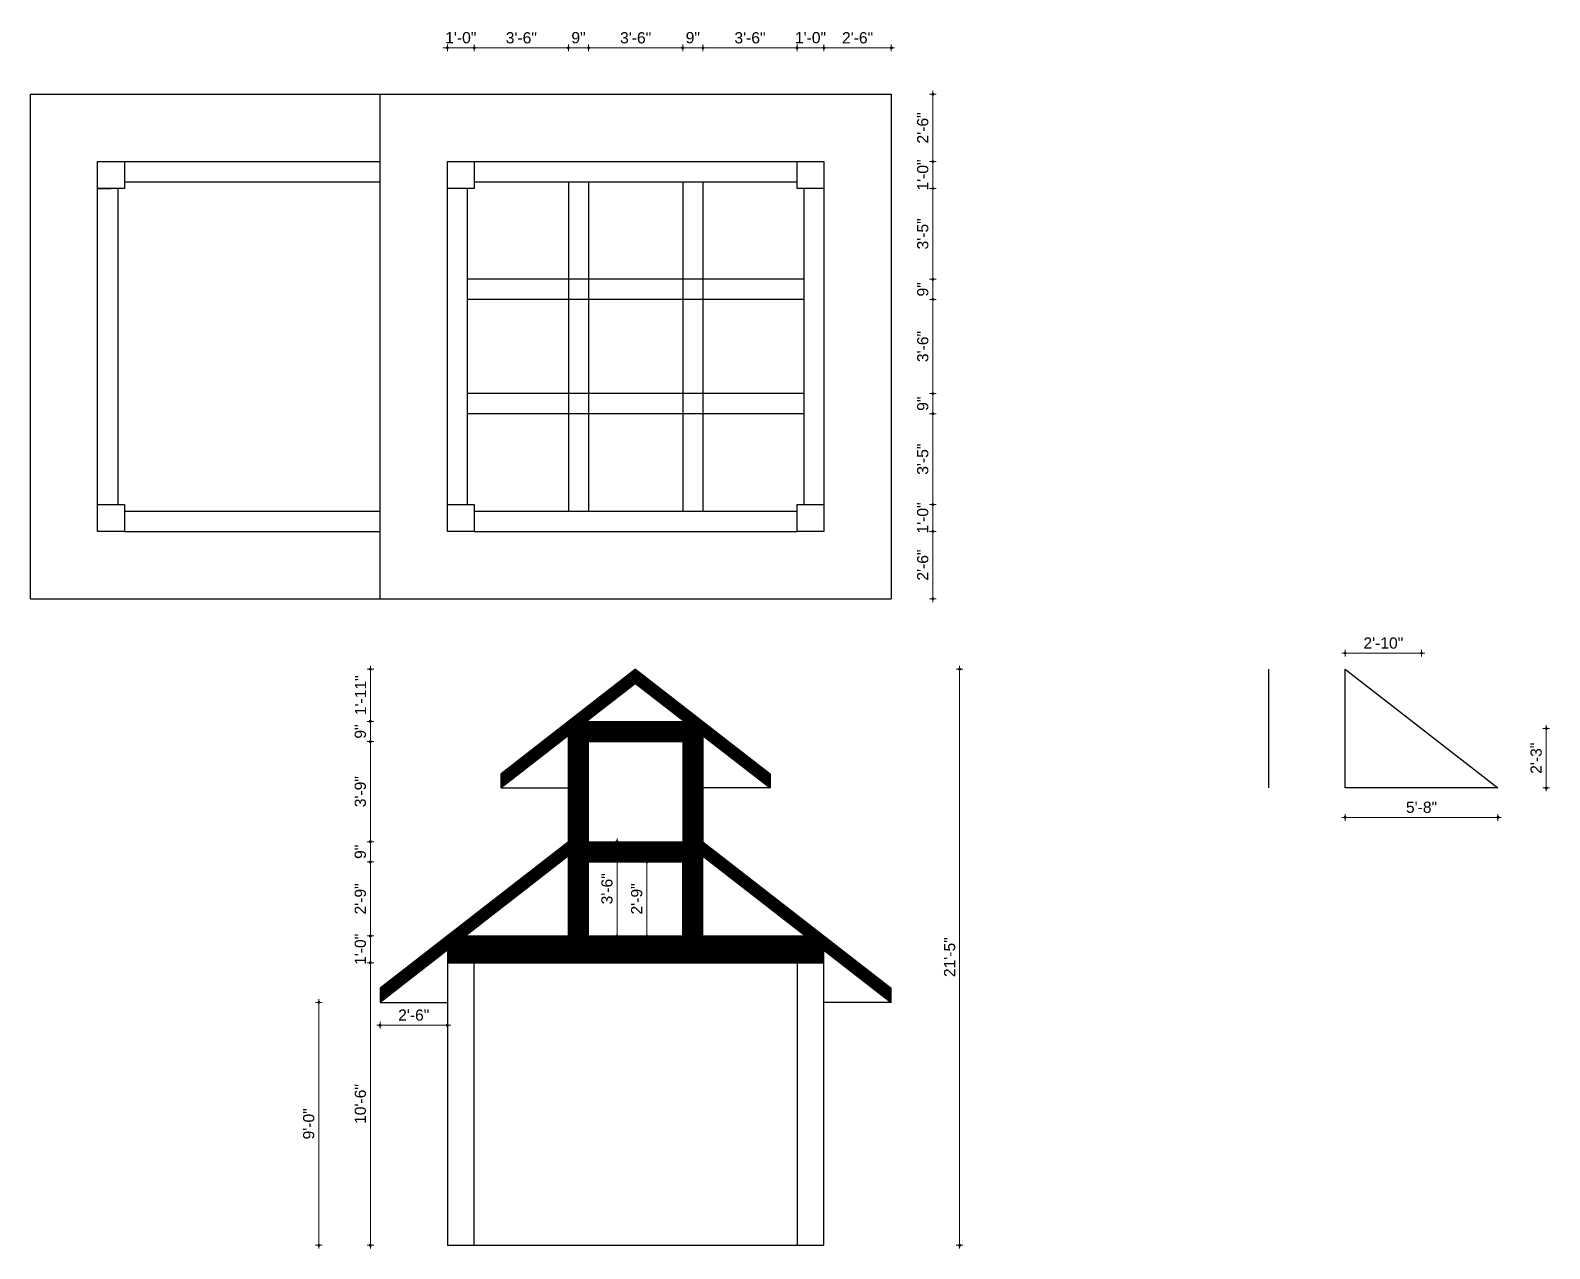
# Model space of a CAD drawing. Header units: inches. Extents: x 5036 to 8301, y 358 to 1874.
# Drawn here: x 7623 to 8301, y 1266 to 1809 of the extents above; entities that cross this region are included whole.
import ezdxf

# ---------------------------------------------------------------- set-up
doc = ezdxf.new("R2010")
doc.units = ezdxf.units.IN
doc.header["$LTSCALE"] = 0.5
doc.header["$MEASUREMENT"] = 0
doc.header["$PDMODE"] = 66
doc.layers.add('hatch', color=9, linetype='Continuous', lineweight=0)
doc.layers.add('Toilet', color=7, linetype='Continuous', lineweight=25)
doc.styles.get("Standard").update_dxf_attribs({"font": 'arial.ttf'})
doc.dimstyles.new('S8', dxfattribs={"dimtxt": 5, "dimasz": 1, "dimexe": 6, "dimexo": 18, "dimgap": 1.9375, "dimtad": 1, "dimdec": 0, "dimzin": 3, "dimdsep": 46, "dimlunit": 4, "dimtxsty": 'Standard', "dimblk": 'dot 2', "dimcen": 12, "dimse1": 1, "dimse2": 1, "dimclrd": 1, "dimclre": 1, "dimclrt": 256, "dimadec": 0, "dimazin": 0, "dimtfac": 0.75, "dimtdec": 0, "dimtix": 1, "dimtmove": 1, "dimatfit": 3, "dimldrblk": 'DOT', "dimfxl": 1, "dimtolj": 1, "dimtzin": 0, "dimlwd": 9, "dimlwe": 9, "dimarcsym": 0})

# ---------------------------------------------------------------- blocks, each defined once
blk = doc.blocks.new('dot1')
at = {"layer": 'hatch'}
h = blk.add_hatch(color=256, dxfattribs=at)
edge = h.paths.add_edge_path()
edge.add_arc((0, 0), 1, 0, 360)
for p, q in [((3, 0), (-3, 0)), ((0, 3), (0, -3))]:
    blk.add_line(p, q, dxfattribs=at)
blk.add_circle((0, 0), 1, dxfattribs=at)
blk = doc.blocks.new('dot 2')
at = {"layer": 'hatch', "xscale": 0.5, "yscale": 0.5, "zscale": 0.5}
blk.add_blockref('dot1', (0, 0), dxfattribs=at)
blk = doc.blocks.new('*D1075')
at = {"layer": 'Defpoints', "color": 0, "transparency": 16777216}
for p in [(8243.48, 1497.91), (8299.11, 1497.91), (8299.11, 1471.41)]:
    blk.add_point(p, dxfattribs=at)
at = {"layer": 'Toilet', "color": 1, "lineweight": 9, "transparency": 16777216}
blk.add_line((8299.11, 1472.41), (8299.11, 1496.91), dxfattribs=at)
for p, rotation in [((8299.11, 1497.91), 90), ((8299.11, 1471.41), 270)]:
    blk.add_blockref('dot 2', p, dxfattribs=dict(at, rotation=rotation))
at = {"layer": 'Toilet', "transparency": 16777216, "insert": (8294.62, 1484.66), "char_height": 5, "attachment_point": 5, "rotation": 90}
blk.add_mtext('\\A1;2\'-3"', dxfattribs=at)
blk = doc.blocks.new('_Dot')
at = {"color": 0, "linetype": 'ByBlock', "lineweight": -2}
blk.add_line((-0.5, 0), (-1, 0), dxfattribs=at)
at = {"color": 0, "linetype": 'ByBlock', "const_width": 0.5}
blk.add_lwpolyline([(-0.25, 0, 1), (0.25, 0, 1)], format="xyb", close=True, dxfattribs=at)
blk = doc.blocks.new('*D1076')
at = {"layer": 'Defpoints', "color": 0, "transparency": 16777216}
for p in [(8209.41, 1531.52), (8209.41, 1497.91), (8243.48, 1497.91)]:
    blk.add_point(p, dxfattribs=at)
at = {"layer": 'Toilet', "color": 1, "lineweight": 9, "transparency": 16777216}
blk.add_line((8242.48, 1531.52), (8210.41, 1531.52), dxfattribs=at)
at = {"layer": 'Toilet', "color": 1, "lineweight": 9, "transparency": 16777216, "rotation": 180}
blk.add_blockref('dot 2', (8209.41, 1531.52), dxfattribs=at)
at = {"layer": 'Toilet', "color": 1, "lineweight": 9, "transparency": 16777216}
blk.add_blockref('dot 2', (8243.48, 1531.52), dxfattribs=at)
at = {"layer": 'Toilet', "transparency": 16777216, "insert": (8226.45, 1536.01), "char_height": 5, "attachment_point": 5}
blk.add_mtext('\\A1;2\'-10"', dxfattribs=at)
blk = doc.blocks.new('*D1077')
at = {"layer": 'Defpoints', "color": 0, "transparency": 16777216}
for p in [(8209.41, 1471.41), (8277.56, 1471.41), (8209.41, 1458.26)]:
    blk.add_point(p, dxfattribs=at)
at = {"layer": 'Toilet', "color": 1, "lineweight": 9, "transparency": 16777216}
blk.add_line((8276.56, 1458.26), (8210.41, 1458.26), dxfattribs=at)
at = {"layer": 'Toilet', "color": 1, "lineweight": 9, "transparency": 16777216, "rotation": 180}
blk.add_blockref('dot 2', (8209.41, 1458.26), dxfattribs=at)
at = {"layer": 'Toilet', "color": 1, "lineweight": 9, "transparency": 16777216}
blk.add_blockref('dot 2', (8277.56, 1458.26), dxfattribs=at)
at = {"layer": 'Toilet', "transparency": 16777216, "insert": (8243.48, 1462.76), "char_height": 5, "attachment_point": 5}
blk.add_mtext('\\A1;5\'-8"', dxfattribs=at)
blk = doc.blocks.new('*D1079')
at = {"layer": 'Defpoints', "color": 0, "transparency": 16777216}
for p in [(7808.91, 1393.41), (7774.6, 1267.41), (7808.91, 1267.41)]:
    blk.add_point(p, dxfattribs=at)
at = {"layer": 'Toilet', "color": 1, "lineweight": 9, "transparency": 16777216}
blk.add_line((7774.6, 1392.41), (7774.6, 1268.41), dxfattribs=at)
for p, rotation in [((7774.6, 1393.41), 90), ((7774.6, 1267.41), 270)]:
    blk.add_blockref('dot 2', p, dxfattribs=dict(at, rotation=rotation))
at = {"layer": 'Toilet', "transparency": 16777216, "insert": (7770.11, 1330.41), "char_height": 5, "attachment_point": 5, "rotation": 90}
blk.add_mtext('\\A1;10\'-6"', dxfattribs=at)
blk = doc.blocks.new('*D1080')
at = {"layer": 'Defpoints', "color": 0, "transparency": 16777216}
for p in [(7774.6, 1405.41), (7819.18, 1405.41), (7808.91, 1393.41)]:
    blk.add_point(p, dxfattribs=at)
at = {"layer": 'Toilet', "color": 1, "lineweight": 9, "transparency": 16777216}
for p, q in [((7774.6, 1406.41), (7774.6, 1407.41)), ((7774.6, 1393.41), (7774.6, 1405.41)), ((7774.6, 1392.41), (7774.6, 1391.41))]:
    blk.add_line(p, q, dxfattribs=at)
for p, rotation in [((7774.6, 1405.41), 270), ((7774.6, 1393.41), 90)]:
    blk.add_blockref('dot 2', p, dxfattribs=dict(at, rotation=rotation))
at = {"layer": 'Toilet', "transparency": 16777216, "insert": (7770.11, 1399.41), "char_height": 5, "attachment_point": 5, "rotation": 90}
blk.add_mtext('\\A1;1\'-0"', dxfattribs=at)
blk = doc.blocks.new('*D1081')
at = {"layer": 'Defpoints', "color": 0, "transparency": 16777216}
for p in [(7774.6, 1438.41), (7871.91, 1438.41), (7819.18, 1405.41)]:
    blk.add_point(p, dxfattribs=at)
at = {"layer": 'Toilet', "color": 1, "lineweight": 9, "transparency": 16777216}
blk.add_line((7774.6, 1406.41), (7774.6, 1437.41), dxfattribs=at)
for p, rotation in [((7774.6, 1438.41), 90), ((7774.6, 1405.41), 270)]:
    blk.add_blockref('dot 2', p, dxfattribs=dict(at, rotation=rotation))
at = {"layer": 'Toilet', "transparency": 16777216, "insert": (7770.11, 1421.91), "char_height": 5, "attachment_point": 5, "rotation": 90}
blk.add_mtext('\\A1;2\'-9"', dxfattribs=at)
blk = doc.blocks.new('*D1082')
at = {"layer": 'Defpoints', "color": 0, "transparency": 16777216}
for p in [(7774.6, 1447.41), (7871.91, 1447.41), (7871.91, 1438.41)]:
    blk.add_point(p, dxfattribs=at)
at = {"layer": 'Toilet', "color": 1, "lineweight": 9, "transparency": 16777216}
for p, q in [((7774.6, 1448.41), (7774.6, 1449.41)), ((7774.6, 1438.41), (7774.6, 1447.41)), ((7774.6, 1437.41), (7774.6, 1436.41))]:
    blk.add_line(p, q, dxfattribs=at)
for p, rotation in [((7774.6, 1447.41), 270), ((7774.6, 1438.41), 90)]:
    blk.add_blockref('dot 2', p, dxfattribs=dict(at, rotation=rotation))
at = {"layer": 'Toilet', "transparency": 16777216, "insert": (7770.11, 1442.91), "char_height": 5, "attachment_point": 5, "rotation": 90}
blk.add_mtext('\\A1;9"', dxfattribs=at)
blk = doc.blocks.new('*D1083')
at = {"layer": 'Defpoints', "color": 0, "transparency": 16777216}
for p in [(7774.6, 1492.07), (7871.91, 1492.07), (7871.91, 1447.41)]:
    blk.add_point(p, dxfattribs=at)
at = {"layer": 'Toilet', "color": 1, "lineweight": 9, "transparency": 16777216}
blk.add_line((7774.6, 1448.41), (7774.6, 1491.07), dxfattribs=at)
for p, rotation in [((7774.6, 1492.07), 90), ((7774.6, 1447.41), 270)]:
    blk.add_blockref('dot 2', p, dxfattribs=dict(at, rotation=rotation))
at = {"layer": 'Toilet', "transparency": 16777216, "insert": (7770.1, 1469.74), "char_height": 5, "attachment_point": 5, "rotation": 90}
blk.add_mtext('\\A1;3\'-9"', dxfattribs=at)
blk = doc.blocks.new('*D1084')
at = {"layer": 'Defpoints', "color": 0, "transparency": 16777216}
for p in [(7774.6, 1501.07), (7873.81, 1501.07), (7871.91, 1492.07)]:
    blk.add_point(p, dxfattribs=at)
at = {"layer": 'Toilet', "color": 1, "lineweight": 9, "transparency": 16777216}
for p, q in [((7774.6, 1502.07), (7774.6, 1503.07)), ((7774.6, 1492.07), (7774.6, 1501.07)), ((7774.6, 1491.07), (7774.6, 1490.07))]:
    blk.add_line(p, q, dxfattribs=at)
for p, rotation in [((7774.6, 1501.07), 270), ((7774.6, 1492.07), 90)]:
    blk.add_blockref('dot 2', p, dxfattribs=dict(at, rotation=rotation))
at = {"layer": 'Toilet', "transparency": 16777216, "insert": (7770.11, 1496.57), "char_height": 5, "attachment_point": 5, "rotation": 90}
blk.add_mtext('\\A1;9"', dxfattribs=at)
blk = doc.blocks.new('*D1087')
at = {"layer": 'Defpoints', "color": 0, "transparency": 16777216}
for p in [(7820.91, 1801.58), (7808.91, 1750.83), (7820.91, 1750.83)]:
    blk.add_point(p, dxfattribs=at)
at = {"layer": 'Toilet', "color": 1, "lineweight": 9, "transparency": 16777216}
for p, q in [((7807.91, 1801.58), (7806.91, 1801.58)), ((7808.91, 1801.58), (7820.91, 1801.58)), ((7821.91, 1801.58), (7822.91, 1801.58))]:
    blk.add_line(p, q, dxfattribs=at)
blk.add_blockref('dot 2', (7808.91, 1801.58), dxfattribs=at)
at = {"layer": 'Toilet', "color": 1, "lineweight": 9, "transparency": 16777216, "rotation": 180}
blk.add_blockref('dot 2', (7820.91, 1801.58), dxfattribs=at)
at = {"layer": 'Toilet', "transparency": 16777216, "insert": (7814.91, 1806.07), "char_height": 5, "attachment_point": 5}
blk.add_mtext('\\A1;1\'-0"', dxfattribs=at)
blk = doc.blocks.new('*D1089')
at = {"layer": 'Defpoints', "color": 0, "transparency": 16777216}
for p in [(7871.91, 1801.58), (7862.91, 1741.83), (7871.91, 1741.83)]:
    blk.add_point(p, dxfattribs=at)
at = {"layer": 'Toilet', "color": 1, "lineweight": 9, "transparency": 16777216}
for p, q in [((7861.91, 1801.58), (7860.91, 1801.58)), ((7862.91, 1801.58), (7871.91, 1801.58)), ((7872.91, 1801.58), (7873.91, 1801.58))]:
    blk.add_line(p, q, dxfattribs=at)
blk.add_blockref('dot 2', (7862.91, 1801.58), dxfattribs=at)
at = {"layer": 'Toilet', "color": 1, "lineweight": 9, "transparency": 16777216, "rotation": 180}
blk.add_blockref('dot 2', (7871.91, 1801.58), dxfattribs=at)
at = {"layer": 'Toilet', "transparency": 16777216, "insert": (7867.41, 1806.07), "char_height": 5, "attachment_point": 5}
blk.add_mtext('\\A1;9"', dxfattribs=at)
blk = doc.blocks.new('*D1091')
at = {"layer": 'Defpoints', "color": 0, "transparency": 16777216}
for p in [(7922.91, 1801.58), (7913.91, 1741.83), (7922.91, 1741.83)]:
    blk.add_point(p, dxfattribs=at)
at = {"layer": 'Toilet', "color": 1, "lineweight": 9, "transparency": 16777216}
for p, q in [((7912.91, 1801.58), (7911.91, 1801.58)), ((7913.91, 1801.58), (7922.91, 1801.58)), ((7923.91, 1801.58), (7924.91, 1801.58))]:
    blk.add_line(p, q, dxfattribs=at)
blk.add_blockref('dot 2', (7913.91, 1801.58), dxfattribs=at)
at = {"layer": 'Toilet', "color": 1, "lineweight": 9, "transparency": 16777216, "rotation": 180}
blk.add_blockref('dot 2', (7922.91, 1801.58), dxfattribs=at)
at = {"layer": 'Toilet', "transparency": 16777216, "insert": (7918.41, 1806.07), "char_height": 5, "attachment_point": 5}
blk.add_mtext('\\A1;9"', dxfattribs=at)
blk = doc.blocks.new('*D1093')
at = {"layer": 'Defpoints', "color": 0, "transparency": 16777216}
for p in [(7976.91, 1801.58), (7964.91, 1741.83), (7976.91, 1741.83)]:
    blk.add_point(p, dxfattribs=at)
at = {"layer": 'Toilet', "color": 1, "lineweight": 9, "transparency": 16777216}
for p, q in [((7963.91, 1801.58), (7962.91, 1801.58)), ((7964.91, 1801.58), (7976.91, 1801.58)), ((7977.91, 1801.58), (7978.91, 1801.58))]:
    blk.add_line(p, q, dxfattribs=at)
blk.add_blockref('dot 2', (7964.91, 1801.58), dxfattribs=at)
at = {"layer": 'Toilet', "color": 1, "lineweight": 9, "transparency": 16777216, "rotation": 180}
blk.add_blockref('dot 2', (7976.91, 1801.58), dxfattribs=at)
at = {"layer": 'Toilet', "transparency": 16777216, "insert": (7970.91, 1806.07), "char_height": 5, "attachment_point": 5}
blk.add_mtext('\\A1;1\'-0"', dxfattribs=at)
blk = doc.blocks.new('*D1095')
at = {"layer": 'Defpoints', "color": 0, "transparency": 16777216}
for p in [(8006.91, 1780.83), (7976.91, 1750.83), (8025.49, 1750.83)]:
    blk.add_point(p, dxfattribs=at)
at = {"layer": 'Toilet', "color": 1, "lineweight": 9, "transparency": 16777216}
blk.add_line((8025.49, 1779.83), (8025.49, 1751.83), dxfattribs=at)
for p, rotation in [((8025.49, 1780.83), 90), ((8025.49, 1750.83), 270)]:
    blk.add_blockref('dot 2', p, dxfattribs=dict(at, rotation=rotation))
at = {"layer": 'Toilet', "transparency": 16777216, "insert": (8021, 1765.83), "char_height": 5, "attachment_point": 5, "rotation": 90}
blk.add_mtext('\\A1;2\'-6"', dxfattribs=at)
blk = doc.blocks.new('*D1096')
at = {"layer": 'Defpoints', "color": 0, "transparency": 16777216}
for p in [(7976.91, 1750.83), (7976.91, 1738.83), (8025.49, 1738.83)]:
    blk.add_point(p, dxfattribs=at)
at = {"layer": 'Toilet', "color": 1, "lineweight": 9, "transparency": 16777216}
for p, q in [((8025.49, 1751.83), (8025.49, 1752.83)), ((8025.49, 1750.83), (8025.49, 1738.83)), ((8025.49, 1737.83), (8025.49, 1736.83))]:
    blk.add_line(p, q, dxfattribs=at)
for p, rotation in [((8025.49, 1750.83), 270), ((8025.49, 1738.83), 90)]:
    blk.add_blockref('dot 2', p, dxfattribs=dict(at, rotation=rotation))
at = {"layer": 'Toilet', "transparency": 16777216, "insert": (8021, 1744.83), "char_height": 5, "attachment_point": 5, "rotation": 90}
blk.add_mtext('\\A1;1\'-0"', dxfattribs=at)
blk = doc.blocks.new('*D1097')
at = {"layer": 'Defpoints', "color": 0, "transparency": 16777216}
for p in [(7976.91, 1738.83), (7967.91, 1698.33), (8025.49, 1698.33)]:
    blk.add_point(p, dxfattribs=at)
at = {"layer": 'Toilet', "color": 1, "lineweight": 9, "transparency": 16777216}
blk.add_line((8025.49, 1737.83), (8025.49, 1699.33), dxfattribs=at)
for p, rotation in [((8025.49, 1738.83), 90), ((8025.49, 1698.33), 270)]:
    blk.add_blockref('dot 2', p, dxfattribs=dict(at, rotation=rotation))
at = {"layer": 'Toilet', "transparency": 16777216, "insert": (8021, 1718.58), "char_height": 5, "attachment_point": 5, "rotation": 90}
blk.add_mtext('\\A1;3\'-5"', dxfattribs=at)
blk = doc.blocks.new('*D1098')
at = {"layer": 'Defpoints', "color": 0, "transparency": 16777216}
for p in [(7967.91, 1698.33), (7967.91, 1689.33), (8025.49, 1689.33)]:
    blk.add_point(p, dxfattribs=at)
at = {"layer": 'Toilet', "color": 1, "lineweight": 9, "transparency": 16777216}
for p, q in [((8025.49, 1699.33), (8025.49, 1700.33)), ((8025.49, 1698.33), (8025.49, 1689.33)), ((8025.49, 1688.33), (8025.49, 1687.33))]:
    blk.add_line(p, q, dxfattribs=at)
for p, rotation in [((8025.49, 1698.33), 270), ((8025.49, 1689.33), 90)]:
    blk.add_blockref('dot 2', p, dxfattribs=dict(at, rotation=rotation))
at = {"layer": 'Toilet', "transparency": 16777216, "insert": (8021, 1693.83), "char_height": 5, "attachment_point": 5, "rotation": 90}
blk.add_mtext('\\A1;9"', dxfattribs=at)
blk = doc.blocks.new('*D1099')
at = {"layer": 'Defpoints', "color": 0, "transparency": 16777216}
for p in [(7967.91, 1689.33), (7967.91, 1647.33), (8025.49, 1647.33)]:
    blk.add_point(p, dxfattribs=at)
at = {"layer": 'Toilet', "color": 1, "lineweight": 9, "transparency": 16777216}
blk.add_line((8025.49, 1688.33), (8025.49, 1648.33), dxfattribs=at)
for p, rotation in [((8025.49, 1689.33), 90), ((8025.49, 1647.33), 270)]:
    blk.add_blockref('dot 2', p, dxfattribs=dict(at, rotation=rotation))
at = {"layer": 'Toilet', "transparency": 16777216, "insert": (8021, 1668.33), "char_height": 5, "attachment_point": 5, "rotation": 90}
blk.add_mtext('\\A1;3\'-6"', dxfattribs=at)
blk = doc.blocks.new('*D1100')
at = {"layer": 'Defpoints', "color": 0, "transparency": 16777216}
for p in [(7967.91, 1647.33), (7967.91, 1638.33), (8025.49, 1638.33)]:
    blk.add_point(p, dxfattribs=at)
at = {"layer": 'Toilet', "color": 1, "lineweight": 9, "transparency": 16777216}
for p, q in [((8025.49, 1648.33), (8025.49, 1649.33)), ((8025.49, 1647.33), (8025.49, 1638.33)), ((8025.49, 1637.33), (8025.49, 1636.33))]:
    blk.add_line(p, q, dxfattribs=at)
for p, rotation in [((8025.49, 1647.33), 270), ((8025.49, 1638.33), 90)]:
    blk.add_blockref('dot 2', p, dxfattribs=dict(at, rotation=rotation))
at = {"layer": 'Toilet', "transparency": 16777216, "insert": (8021, 1642.83), "char_height": 5, "attachment_point": 5, "rotation": 90}
blk.add_mtext('\\A1;9"', dxfattribs=at)
blk = doc.blocks.new('*D1101')
at = {"layer": 'Defpoints', "color": 0, "transparency": 16777216}
for p in [(7967.91, 1638.33), (7976.91, 1597.83), (8025.49, 1597.83)]:
    blk.add_point(p, dxfattribs=at)
at = {"layer": 'Toilet', "color": 1, "lineweight": 9, "transparency": 16777216}
blk.add_line((8025.49, 1637.33), (8025.49, 1598.83), dxfattribs=at)
for p, rotation in [((8025.49, 1638.33), 90), ((8025.49, 1597.83), 270)]:
    blk.add_blockref('dot 2', p, dxfattribs=dict(at, rotation=rotation))
at = {"layer": 'Toilet', "transparency": 16777216, "insert": (8021, 1618.08), "char_height": 5, "attachment_point": 5, "rotation": 90}
blk.add_mtext('\\A1;3\'-5"', dxfattribs=at)
blk = doc.blocks.new('*D1102')
at = {"layer": 'Defpoints', "color": 0, "transparency": 16777216}
for p in [(7976.91, 1597.83), (7976.91, 1585.83), (8025.49, 1585.83)]:
    blk.add_point(p, dxfattribs=at)
at = {"layer": 'Toilet', "color": 1, "lineweight": 9, "transparency": 16777216}
for p, q in [((8025.49, 1598.83), (8025.49, 1599.83)), ((8025.49, 1597.83), (8025.49, 1585.83)), ((8025.49, 1584.83), (8025.49, 1583.83))]:
    blk.add_line(p, q, dxfattribs=at)
for p, rotation in [((8025.49, 1597.83), 270), ((8025.49, 1585.83), 90)]:
    blk.add_blockref('dot 2', p, dxfattribs=dict(at, rotation=rotation))
at = {"layer": 'Toilet', "transparency": 16777216, "insert": (8021, 1591.83), "char_height": 5, "attachment_point": 5, "rotation": 90}
blk.add_mtext('\\A1;1\'-0"', dxfattribs=at)
blk = doc.blocks.new('*D1103')
at = {"layer": 'Defpoints', "color": 0, "transparency": 16777216}
for p in [(7976.91, 1585.83), (8006.91, 1555.83), (8025.49, 1555.83)]:
    blk.add_point(p, dxfattribs=at)
at = {"layer": 'Toilet', "color": 1, "lineweight": 9, "transparency": 16777216}
blk.add_line((8025.49, 1584.83), (8025.49, 1556.83), dxfattribs=at)
for p, rotation in [((8025.49, 1585.83), 90), ((8025.49, 1555.83), 270)]:
    blk.add_blockref('dot 2', p, dxfattribs=dict(at, rotation=rotation))
at = {"layer": 'Toilet', "transparency": 16777216, "insert": (8021, 1570.83), "char_height": 5, "attachment_point": 5, "rotation": 90}
blk.add_mtext('\\A1;2\'-6"', dxfattribs=at)
blk = doc.blocks.new('*D1105')
at = {"layer": 'Defpoints', "color": 0, "transparency": 16777216}
for p in [(7778.91, 1375.74), (7808.91, 1375.74), (7778.91, 1365.56)]:
    blk.add_point(p, dxfattribs=at)
at = {"layer": 'Toilet', "color": 1, "lineweight": 9, "transparency": 16777216}
blk.add_line((7807.91, 1365.56), (7779.91, 1365.56), dxfattribs=at)
at = {"layer": 'Toilet', "color": 1, "lineweight": 9, "transparency": 16777216, "rotation": 180}
blk.add_blockref('dot 2', (7778.91, 1365.56), dxfattribs=at)
at = {"layer": 'Toilet', "color": 1, "lineweight": 9, "transparency": 16777216}
blk.add_blockref('dot 2', (7808.91, 1365.56), dxfattribs=at)
at = {"layer": 'Toilet', "transparency": 16777216, "insert": (7793.91, 1370.05), "char_height": 5, "attachment_point": 5}
blk.add_mtext('\\A1;2\'-6"', dxfattribs=at)
blk = doc.blocks.new('*D1106')
at = {"layer": 'Defpoints', "color": 0, "transparency": 16777216}
for p in [(7808.91, 1375.74), (7751.58, 1267.41), (7808.91, 1267.41)]:
    blk.add_point(p, dxfattribs=at)
at = {"layer": 'Toilet', "color": 1, "lineweight": 9, "transparency": 16777216}
blk.add_line((7751.58, 1374.74), (7751.58, 1268.41), dxfattribs=at)
for p, rotation in [((7751.58, 1375.74), 90), ((7751.58, 1267.41), 270)]:
    blk.add_blockref('dot 2', p, dxfattribs=dict(at, rotation=rotation))
at = {"layer": 'Toilet', "transparency": 16777216, "insert": (7747.09, 1321.57), "char_height": 5, "attachment_point": 5, "rotation": 90}
blk.add_mtext('\\A1;9\'-0"', dxfattribs=at)
blk = doc.blocks.new('*D1107')
at = {"layer": 'Defpoints', "color": 0, "transparency": 16777216}
for p in [(7871.91, 1447.41), (7871.91, 1405.41), (7884.62, 1405.41)]:
    blk.add_point(p, dxfattribs=at)
at = {"layer": 'Toilet', "color": 1, "lineweight": 9, "transparency": 16777216}
blk.add_line((7884.62, 1446.41), (7884.62, 1406.41), dxfattribs=at)
for p, rotation in [((7884.62, 1447.41), 90), ((7884.62, 1405.41), 270)]:
    blk.add_blockref('dot 2', p, dxfattribs=dict(at, rotation=rotation))
at = {"layer": 'Toilet', "transparency": 16777216, "insert": (7880.13, 1426.41), "char_height": 5, "attachment_point": 5, "rotation": 90}
blk.add_mtext('\\A1;3\'-6"', dxfattribs=at)
blk = doc.blocks.new('*D1108')
at = {"layer": 'Defpoints', "color": 0, "transparency": 16777216}
for p in [(7897.88, 1438.41), (7871.91, 1405.41), (7897.88, 1405.41)]:
    blk.add_point(p, dxfattribs=at)
at = {"layer": 'Toilet', "color": 1, "lineweight": 9, "transparency": 16777216}
blk.add_line((7897.88, 1437.41), (7897.88, 1406.41), dxfattribs=at)
for p, rotation in [((7897.88, 1438.41), 90), ((7897.88, 1405.41), 270)]:
    blk.add_blockref('dot 2', p, dxfattribs=dict(at, rotation=rotation))
at = {"layer": 'Toilet', "transparency": 16777216, "insert": (7893.39, 1421.91), "char_height": 5, "attachment_point": 5, "rotation": 90}
blk.add_mtext('\\A1;2\'-9"', dxfattribs=at)

msp = doc.modelspace()

# ---------------------------------------------------------------- hatches: boundary and pattern name
at = {"layer": 'Toilet'}
h = msp.add_hatch(dxfattribs=at)
h.set_pattern_fill('ANSI31', color=256)
h.paths.add_polyline_path([(7892.91, 1518.07), (7914.77, 1501.07), (7922.91, 1501.07), (7892.91, 1524.41), (7862.91, 1501.07), (7871.05, 1501.07)])
h.paths.add_polyline_path([(7862.91, 1494.74), (7862.91, 1501.07), (7832.91, 1477.74), (7832.91, 1471.41)])
h.paths.add_polyline_path([(7871.05, 1501.07), (7862.91, 1501.07), (7862.91, 1494.74)], flags=17)
h.paths.add_polyline_path([(7922.91, 1501.07), (7922.91, 1494.74), (7952.91, 1471.41), (7952.91, 1477.74)])
h.paths.add_polyline_path([(7922.91, 1501.07), (7914.77, 1501.07), (7922.91, 1494.74)], flags=17)
h.paths.add_polyline_path([(7871.91, 1501.07), (7871.05, 1501.07), (7862.91, 1494.74), (7862.91, 1492.07), (7871.91, 1492.07)])
h.paths.add_polyline_path([(7913.91, 1501.07), (7871.91, 1501.07), (7871.91, 1492.07), (7913.91, 1492.07)])
h.paths.add_polyline_path([(7922.91, 1494.74), (7914.77, 1501.07), (7913.91, 1501.07), (7913.91, 1492.07), (7922.91, 1492.07)])
h.paths.add_polyline_path([(7808.91, 1399.07), (7808.91, 1405.41), (7778.91, 1382.07), (7778.91, 1375.74)])
h.paths.add_polyline_path([(7817.05, 1405.41), (7808.91, 1405.41), (7808.91, 1399.07)], flags=17)
h.paths.add_polyline_path([(7862.91, 1441.07), (7862.91, 1447.41), (7808.91, 1405.41), (7817.05, 1405.41)])
h.paths.add_polyline_path([(7871.05, 1447.41), (7862.91, 1447.41), (7862.91, 1441.07)], flags=17)
h.paths.add_polyline_path([(7871.91, 1447.41), (7871.05, 1447.41), (7862.91, 1441.07), (7862.91, 1438.41), (7871.91, 1438.41)])
h.paths.add_polyline_path([(7913.91, 1447.41), (7871.91, 1447.41), (7871.91, 1438.41), (7913.91, 1438.41)])
h.paths.add_polyline_path([(7922.91, 1447.41), (7914.77, 1447.41), (7922.91, 1441.07)], flags=17)
h.paths.add_polyline_path([(7922.91, 1441.07), (7914.77, 1447.41), (7913.91, 1447.41), (7913.91, 1438.41), (7922.91, 1438.41)])
h.paths.add_polyline_path([(7922.91, 1447.41), (7922.91, 1441.07), (7968.77, 1405.41), (7976.91, 1405.41)])
h.paths.add_polyline_path([(7976.91, 1405.41), (7968.77, 1405.41), (7976.91, 1399.07)], flags=17)
h.paths.add_polyline_path([(7976.91, 1405.41), (7976.91, 1399.07), (8006.91, 1375.74), (8006.91, 1382.07)])
h.paths.add_polyline_path([(7964.91, 1405.41), (7922.91, 1405.41), (7922.91, 1393.41), (7964.91, 1393.41)])
h.paths.add_polyline_path([(7922.91, 1405.41), (7913.91, 1405.41), (7913.91, 1393.41), (7922.91, 1393.41)])
h.paths.add_polyline_path([(7913.91, 1405.41), (7871.91, 1405.41), (7871.91, 1393.41), (7913.91, 1393.41)])
h.paths.add_polyline_path([(7871.91, 1405.41), (7862.91, 1405.41), (7862.91, 1393.41), (7871.91, 1393.41)])
h.paths.add_polyline_path([(7862.91, 1405.41), (7820.91, 1405.41), (7820.91, 1393.41), (7862.91, 1393.41)])
h.paths.add_polyline_path([(7820.91, 1405.41), (7817.05, 1405.41), (7808.91, 1399.07), (7808.91, 1393.41), (7820.91, 1393.41)])
h.paths.add_polyline_path([(7871.91, 1438.41), (7862.91, 1438.41), (7862.91, 1405.41), (7871.91, 1405.41)])
h.paths.add_polyline_path([(7922.91, 1438.41), (7913.91, 1438.41), (7913.91, 1405.41), (7922.91, 1405.41)])
h.paths.add_polyline_path([(7922.91, 1492.07), (7913.91, 1492.07), (7913.91, 1447.41), (7914.77, 1447.41), (7922.91, 1447.41)])
h.paths.add_polyline_path([(7871.91, 1492.07), (7862.91, 1492.07), (7862.91, 1447.41), (7871.05, 1447.41), (7871.91, 1447.41)])
h.paths.add_polyline_path([(7968.77, 1405.41), (7964.91, 1405.41), (7964.91, 1393.41), (7976.91, 1393.41), (7976.91, 1399.07)])

# ---------------------------------------------------------------- linework, layer by layer
for p, q in [((7622.91, 1780.83), (8006.91, 1780.83)), ((7622.91, 1555.83), (7622.91, 1780.83)), ((7778.91, 1555.83), (7778.91, 1780.83)), ((8006.91, 1780.83), (8006.91, 1555.83)), ((7664.91, 1750.83), (7778.91, 1750.83)), ((7820.91, 1750.83), (7964.91, 1750.83)), ((7664.91, 1741.83), (7778.91, 1741.83)), ((7820.91, 1741.83), (7964.91, 1741.83)), ((7862.91, 1741.83), (7862.91, 1594.83)), ((7871.91, 1741.83), (7871.91, 1594.83)), ((7913.91, 1741.83), (7913.91, 1594.83)), ((7922.91, 1741.83), (7922.91, 1594.83)), ((7652.91, 1597.83), (7652.91, 1738.83)), ((7652.91, 1738.83), (7658.91, 1738.83)), ((7661.91, 1738.83), (7661.91, 1597.83)), ((7808.91, 1597.83), (7808.91, 1738.83)), ((7817.91, 1597.83), (7817.91, 1738.83)), ((7967.91, 1738.83), (7967.91, 1597.83)), ((7976.91, 1738.83), (7976.91, 1597.83)), ((7967.91, 1698.33), (7817.91, 1698.33)), ((7967.91, 1689.33), (7817.91, 1689.33)), ((7967.91, 1647.33), (7817.91, 1647.33)), ((7967.91, 1638.33), (7817.91, 1638.33)), ((7664.91, 1594.83), (7778.91, 1594.83)), ((7820.91, 1594.83), (7964.91, 1594.83)), ((7664.91, 1585.83), (7778.91, 1585.83)), ((7820.91, 1585.83), (7964.91, 1585.83)), ((7622.91, 1555.83), (8006.91, 1555.83)), ((7892.91, 1524.41), (7832.91, 1477.74)), ((7892.91, 1518.07), (7832.91, 1471.41)), ((7892.91, 1524.41), (7952.91, 1477.74)), ((7892.91, 1518.07), (7952.91, 1471.41)), ((8175.32, 1471.41), (8175.32, 1524.41)), ((7862.91, 1447.41), (7862.91, 1501.07)), ((7862.91, 1501.07), (7922.91, 1501.07)), ((7871.91, 1447.41), (7871.91, 1501.07)), ((7913.91, 1501.07), (7913.91, 1447.41)), ((7922.91, 1501.07), (7922.91, 1447.41)), ((7862.91, 1492.07), (7922.91, 1492.07)), ((7832.91, 1471.41), (7832.91, 1477.74)), ((7952.91, 1477.74), (7952.91, 1471.41)), ((7832.91, 1471.41), (7862.91, 1471.41)), ((7952.91, 1471.41), (7922.91, 1471.41)), ((7862.91, 1447.41), (7778.91, 1382.07)), ((7871.05, 1447.41), (7778.91, 1375.74)), ((7862.91, 1405.41), (7862.91, 1447.41)), ((7862.91, 1447.41), (7871.91, 1447.41)), ((7862.91, 1447.41), (7862.91, 1447.41)), ((7871.91, 1405.41), (7871.91, 1447.41)), ((7871.91, 1447.41), (7913.91, 1447.41)), ((7913.91, 1405.41), (7913.91, 1447.41)), ((7913.91, 1447.41), (7922.91, 1447.41)), ((7914.77, 1447.41), (8006.91, 1375.74)), ((7922.91, 1405.41), (7922.91, 1447.41)), ((7922.91, 1447.41), (8006.91, 1382.07)), ((7922.91, 1447.41), (7922.91, 1447.41)), ((7862.91, 1438.41), (7871.91, 1438.41)), ((7871.91, 1438.41), (7913.91, 1438.41)), ((7913.91, 1438.41), (7922.91, 1438.41)), ((7808.91, 1405.41), (7976.91, 1405.41)), ((7808.91, 1405.41), (7808.91, 1267.41)), ((7820.91, 1267.41), (7820.91, 1405.41)), ((7862.91, 1405.41), (7862.91, 1393.41)), ((7871.91, 1405.41), (7871.91, 1393.41)), ((7913.91, 1405.41), (7913.91, 1393.41)), ((7922.91, 1405.41), (7922.91, 1393.41)), ((7964.91, 1405.41), (7964.91, 1267.41)), ((7976.91, 1267.41), (7976.91, 1405.41)), ((7808.91, 1393.41), (7976.91, 1393.41)), ((7778.91, 1382.07), (7778.91, 1375.74)), ((8006.91, 1375.74), (8006.91, 1382.07)), ((7778.91, 1375.74), (7808.91, 1375.74)), ((8006.91, 1375.74), (7976.91, 1375.74)), ((7808.91, 1267.41), (7976.91, 1267.41))]:
    msp.add_line(p, q, dxfattribs=at)
for points in [[(7652.91, 1750.83), (7664.91, 1750.83), (7664.91, 1738.83), (7652.91, 1738.83)], [(7808.91, 1750.83), (7820.91, 1750.83), (7820.91, 1738.83), (7808.91, 1738.83)], [(7964.91, 1750.83), (7976.91, 1750.83), (7976.91, 1738.83), (7964.91, 1738.83)], [(7652.91, 1597.83), (7664.91, 1597.83), (7664.91, 1585.83), (7652.91, 1585.83)], [(7808.91, 1597.83), (7820.91, 1597.83), (7820.91, 1585.83), (7808.91, 1585.83)], [(7964.91, 1597.83), (7976.91, 1597.83), (7976.91, 1585.83), (7964.91, 1585.83)]]:
    msp.add_lwpolyline(points, close=True, dxfattribs=at)
msp.add_lwpolyline([(8277.56, 1471.41), (8277.56, 1471.41), (8209.41, 1471.41), (8209.41, 1524.41), (8277.56, 1471.41)], dxfattribs=at)

# ---------------------------------------------------------------- dimensions: what is measured, and where the dimension line sits
for base, p1, p2, picture, middle in [((7820.91, 1801.58), (7808.91, 1750.83), (7820.91, 1750.83), '*D1087', (7814.91, 1806.07)), ((7871.91, 1801.58), (7862.91, 1741.83), (7871.91, 1741.83), '*D1089', (7867.41, 1806.07)), ((7922.91, 1801.58), (7913.91, 1741.83), (7922.91, 1741.83), '*D1091', (7918.41, 1806.07)), ((7976.91, 1801.58), (7964.91, 1741.83), (7976.91, 1741.83), '*D1093', (7970.91, 1806.07)), ((8209.41, 1531.52), (8243.48, 1497.91), (8209.41, 1497.91), '*D1076', (8226.45, 1536.01)), ((8209.41, 1458.26), (8277.56, 1471.41), (8209.41, 1471.41), '*D1077', (8243.48, 1462.76)), ((7778.91, 1365.56), (7808.91, 1375.74), (7778.91, 1375.74), '*D1105', (7793.91, 1370.05))]:
    dim = msp.add_linear_dim(base=base, p1=p1, p2=p2, dimstyle='S8', override={"dimfxl": 2, "dimfxlon": 1, "dimarcsym": 1}, dxfattribs=at)
    dim.commit()
    dim.dimension.update_dxf_attribs({"geometry": picture, "text_midpoint": middle})
for base, p1, p2 in [((7862.91, 1801.58), (7820.91, 1750.83), (7862.91, 1741.83)), ((7913.91, 1801.58), (7871.91, 1741.83), (7913.91, 1741.83)), ((7964.91, 1801.58), (7922.91, 1741.83), (7964.91, 1741.83)), ((8006.91, 1801.58), (7976.91, 1741.83), (8006.91, 1743.13))]:
    msp.add_linear_dim(base=base, p1=p1, p2=p2, dimstyle='S8', override={"dimfxl": 2, "dimfxlon": 1, "dimarcsym": 1}, dxfattribs=at).render()
for base, p1, p2, picture, middle in [((8025.49, 1750.83), (8006.91, 1780.83), (7976.91, 1750.83), '*D1095', (8021, 1765.83)), ((8025.49, 1738.83), (7976.91, 1750.83), (7976.91, 1738.83), '*D1096', (8021, 1744.83)), ((8025.49320659, 1698.33228796), (7976.91000566, 1738.83228796), (7967.91000566, 1698.33228796), '*D1097', (8021.00113633, 1718.58228796)), ((8025.49, 1689.33), (7967.91, 1698.33), (7967.91, 1689.33), '*D1098', (8021, 1693.83)), ((8025.49, 1647.33), (7967.91, 1689.33), (7967.91, 1647.33), '*D1099', (8021, 1668.33)), ((8025.49, 1638.33), (7967.91, 1647.33), (7967.91, 1638.33), '*D1100', (8021, 1642.83)), ((8025.49320659, 1597.83228796), (7967.91000566, 1638.33228796), (7976.91000566, 1597.83228796), '*D1101', (8021.00113633, 1618.08228796)), ((8025.49, 1585.83), (7976.91, 1597.83), (7976.91, 1585.83), '*D1102', (8021, 1591.83)), ((8025.49, 1555.83), (7976.91, 1585.83), (8006.91, 1555.83), '*D1103', (8021, 1570.83)), ((7774.6, 1501.07), (7871.91, 1492.07), (7873.81, 1501.07), '*D1084', (7770.11, 1496.57)), ((8299.1149, 1497.9058), (8299.1149, 1471.4053), (8243.4837, 1497.9058), '*D1075', (8294.6228, 1484.6556)), ((7774.6, 1492.07), (7871.91, 1447.41), (7871.91, 1492.07), '*D1083', (7770.1, 1469.74)), ((7774.6, 1447.41), (7871.91, 1438.41), (7871.91, 1447.41), '*D1082', (7770.11, 1442.91)), ((7884.62, 1405.41), (7871.91, 1447.41), (7871.91, 1405.41), '*D1107', (7880.13, 1426.41)), ((7774.6, 1438.41), (7819.18, 1405.41), (7871.91, 1438.41), '*D1081', (7770.11, 1421.91)), ((7897.88, 1405.41), (7897.88, 1438.41), (7871.91, 1405.41), '*D1108', (7893.39, 1421.91)), ((7774.6, 1405.41), (7808.91, 1393.41), (7819.18, 1405.41), '*D1080', (7770.11, 1399.41)), ((7774.6, 1267.41), (7808.91, 1393.41), (7808.91, 1267.41), '*D1079', (7770.11, 1330.41)), ((7751.58, 1267.41), (7808.91, 1375.74), (7808.91, 1267.41), '*D1106', (7747.09, 1321.57))]:
    dim = msp.add_linear_dim(base=base, p1=p1, p2=p2, angle=90, dimstyle='S8', override={"dimfxl": 2, "dimfxlon": 1, "dimarcsym": 1}, dxfattribs=at)
    dim.commit()
    dim.dimension.update_dxf_attribs({"geometry": picture, "text_midpoint": middle})
for base, p1 in [((7774.6, 1524.41), (7873.81, 1501.07)), ((8037.42, 1524.41), (7976.91, 1267.41))]:
    msp.add_linear_dim(base=base, p1=p1, p2=(7892.91, 1524.41), angle=90, dimstyle='S8', override={"dimfxl": 2, "dimfxlon": 1, "dimarcsym": 1}, dxfattribs=at).render()

doc.saveas('drawing.dxf')
